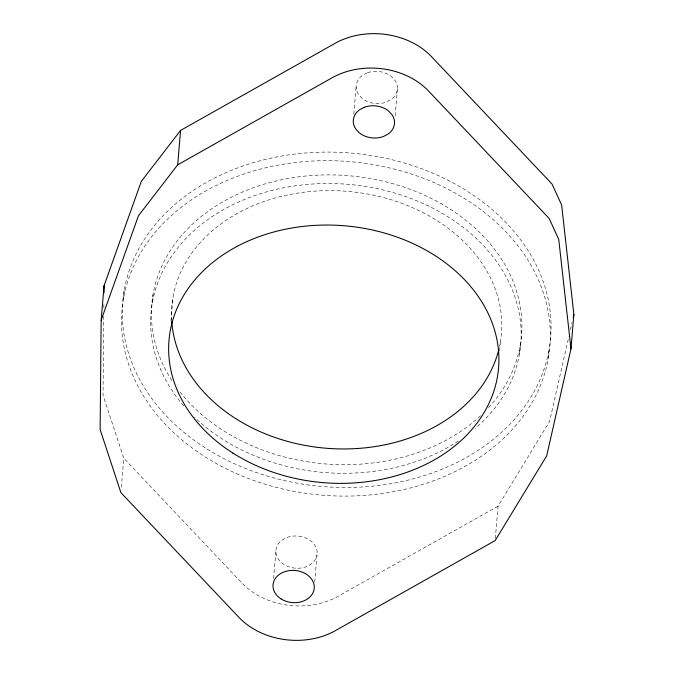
<?xml version="1.0" encoding="UTF-8"?>
<svg xmlns="http://www.w3.org/2000/svg" width="674" height="674" viewBox="0 0 674 674"><rect width="100%" height="100%" fill="white"/><g stroke="black" fill="none" stroke-linecap="round" stroke-linejoin="round"><path stroke-width="0.51" stroke-dasharray="3.37 2.53" d="M103.771 316.199L103.021 395.132L123.78 458.21L121.328 487.412M103.855 307.782L103.897 302.516M123.426 299.13L124.151 290.528M152.316 303.106L153.04 294.504M170.969 321.237L172.991 297.251M273.619 578.503L276.07 549.302M353.791 114.251L356.158 86.095M314.707 582.05L316.991 554.938A20.667 16.109 4.8 0 0 288.674 536.942A20.667 16.109 4.8 0 0 283.923 564.475A20.667 16.109 4.8 0 0 316.991 554.938M395.124 115.953L397.407 88.842M499.619 350.674L500.327 342.333M495.331 538.501L498.044 506.166L549.571 421.452L568.78 336.848M519.544 353.682L520.269 345.08M548.434 357.658A214.703 167.329 4.8 0 0 254.376 170.749A214.703 167.329 4.8 0 0 204.98 456.77A214.703 167.329 4.8 0 0 548.434 357.658L549.158 349.056A214.703 167.329 4.8 0 0 255.101 162.148A214.703 167.329 4.8 0 0 205.705 448.168A214.703 167.329 4.8 0 0 549.158 349.056M570.398 329.712L572.015 322.576M498.044 506.166L338.281 596.229A68.9 53.701 4.8 0 1 241.831 582.951L123.78 458.21M171.702 320.411A165.366 128.877 4.8 0 1 346.402 191.281A165.366 128.877 4.8 0 1 499.552 346.326M171.904 380.599A185.518 144.581 4.8 0 1 226.818 199.597A185.518 144.581 4.8 0 1 466.501 220.786A185.518 144.581 4.8 0 1 487.757 408.52M480.436 415.816A185.518 144.581 4.8 0 1 178.467 389.951M183.707 405.917A185.518 144.581 4.8 0 1 218.334 212.664A185.518 144.581 4.8 0 1 469.07 232.092A185.518 144.581 4.8 0 1 475.145 428.496M458.362 441.074A185.518 144.581 4.8 0 1 194.424 417.189M367.246 72.843L362.831 75.117A20.667 16.109 4.8 0 0 358.475 94.318L361.567 97.873A20.667 16.109 4.8 0 0 386.32 102.086L390.735 99.811A20.667 16.109 4.8 0 0 395.09 80.61L391.998 77.063A20.667 16.109 4.8 0 0 367.246 72.843"/><path stroke-width="1.01" d="M101.167 320.099L100.131 429.549L120.89 492.627L238.941 617.367A68.9 53.701 4.8 0 0 335.391 630.645L495.154 540.582L546.681 455.877L570.979 348.837L573.869 314.421L561.627 204.947L552.006 183.994L431.478 56.633A68.9 53.701 4.8 0 0 335.029 43.355L180.573 130.419L141.329 181.357L104.057 285.683L101.167 320.099L138.44 215.773L177.683 164.835L332.139 77.771A68.9 53.701 4.8 0 1 428.588 91.049L549.116 218.41L558.738 239.363L570.979 348.837M103.99 293.047L104.057 285.683M177.683 164.835L180.573 130.419M573.178 317.479L573.869 314.421M498.608 350.32A165.366 128.877 4.8 0 1 324.978 448.134A165.366 128.877 4.8 0 1 171.769 321.473M364.356 107.267L359.941 109.533A20.667 16.109 4.8 0 0 355.586 128.734L358.678 132.289A20.667 16.109 4.8 0 0 383.43 136.502L387.845 134.227A20.667 16.109 4.8 0 0 392.201 115.027L389.109 111.48A20.667 16.109 4.8 0 0 364.356 107.267M232.909 453.08A165.366 128.877 4.8 0 0 497.437 376.749A165.366 128.877 4.8 0 0 270.956 232.791A165.366 128.877 4.8 0 0 232.909 453.08M281.033 598.891A20.667 16.109 4.8 0 0 314.101 589.354A20.667 16.109 4.8 0 0 285.784 571.358A20.667 16.109 4.8 0 0 281.033 598.891"/></g></svg>
